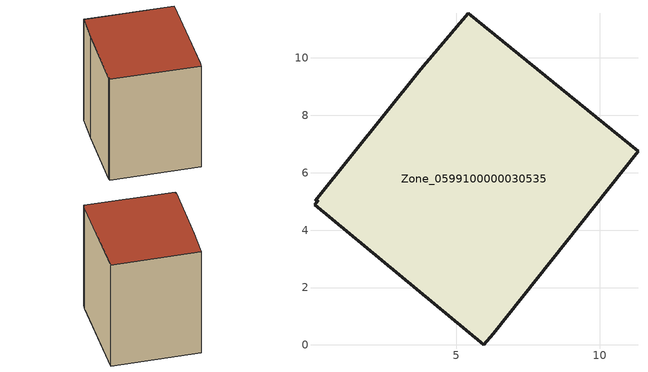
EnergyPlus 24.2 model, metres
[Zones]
Zone_0599100000030535
 floor ground (C_G): 5.41,11.56 11.33,6.75 6.29,0.39 5.96,0 0.06,4.88 0.19,5.04 0.08,5.03 3.77,9.61 z0
 wall outside (C_F): 5.96,0 6.29,0.39 11.33,6.75 5.41,11.56 3.77,9.61 0.08,5.03 0.19,5.04 0.06,4.88 5.96,0 z0:10.13
 roof outside (C_R): 0.06,4.88 5.96,0 6.29,0.39 11.33,6.75 5.41,11.56 3.77,9.61 0.08,5.03 0.19,5.04 z10.13
[BUILDING]
Pand.0599100000030535: North Axis=0; Terrain=City; Loads Convergence Tolerance Value=0.04; Temperature Convergence Tolerance Value=0.4; Solar Distribution=FullExterior; Maximum Number of Warmup Days=25; Minimum Number of Warmup Days=1
[Site:Location]
Rotterdam.The.Hague.AP_ZH_NLD Design_Conditions: Latitude=51.96; Longitude=4.45; Time Zone=1; Elevation=-4.5
[SITE:GROUNDTEMPERATURE:BUILDINGSURFACE]
18, 18, 18, 18, 18, 18, 18, 18, 18, 18, 18, 18
[MATERIAL] Thermal Absorptance=0.9; Solar Absorptance=0.7; Visible Absorptance=0.7
Name | Roughness | Thickness | Conductivity | Density | Specific Heat
G.TC.1946 | MediumSmooth | 0.15 | 1 | 540 | 1210
F.TC.1946 | Rough | 0.3 | 0.857143 | 1920 | 840
R.TC.1946 | MediumRough | 0.2 | 0.909091 | 1500 | 1000
[CONSTRUCTION]
C_G: G.TC.1946
C_F: F.TC.1946
C_R: R.TC.1946
[ZONE]
Zone_0599100000030535: Type=1; Multiplier=1; Ceiling Height=Autocalculate; Volume=Autocalculate; Floor Area=autocalculate; Part of Total Floor Area=Yes
[ZONEINFILTRATION:DESIGNFLOWRATE]
Infil_Zone_0599100000030535: Zone or ZoneList or Space or SpaceList=Zone_0599100000030535; Schedule=AlwaysOn; Design Flow Rate Calculation Method=Flow/Area; Flow Rate per Floor Area=0.003; Constant Term Coefficient=1; Temperature Term Coefficient=0; Velocity Term Coefficient=0; Velocity Squared Term Coefficient=0
[HVACTEMPLATE:ZONE:IDEALLOADSAIRSYSTEM]
Zone_0599100000030535: Maximum Heating Supply Air Temperature=50; Minimum Cooling Supply Air Temperature=13; Maximum Heating Supply Air Humidity Ratio=0.0156; Minimum Cooling Supply Air Humidity Ratio=0.0077; Heating Limit=NoLimit; Cooling Limit=NoLimit; Dehumidification Control Type=ConstantSensibleHeatRatio; Cooling Sensible Heat Ratio=0.7; Dehumidification Setpoint=60; Humidification Control Type=None; Humidification Setpoint=30; Outdoor Air Method=None; Outdoor Air Flow Rate per Person=0.00944; Outdoor Air Flow Rate per Zone Floor Area=0; Outdoor Air Flow Rate per Zone=0; Demand Controlled Ventilation Type=None; Outdoor Air Economizer Type=NoEconomizer; Heat Recovery Type=None; Sensible Heat Recovery Effectiveness=0.7; Latent Heat Recovery Effectiveness=0.65
[ZONECONTROL:THERMOSTAT]
ThermostatControl_Zone_0599100000030535: Zone or ZoneList=Zone_0599100000030535; Control Type Schedule=DualSetpointControlType; Control 1=Thermostat_Zone_0599100000030535; Temperature Difference Between Cutout And Setpoint=0
[THERMOSTATSETPOINT:DUALSETPOINT]
Thermostat_Zone_0599100000030535: Heating Setpoint Temperature Schedule=HeatingSetpoint_Zone_0599100000030535; Cooling Setpoint Temperature Schedule=CoolingSetpoint_Zone_0599100000030535
[SCHEDULE:COMPACT]
HeatingSetpoint_Zone_0599100000030535: Through: 12/31, For: AllDays, Until: 24:00, 21
CoolingSetpoint_Zone_0599100000030535: Through: 12/31, For: AllDays, Until: 24:00, 24
DualSetpointControlType: Through: 12/31, For: AllDays, Until: 24:00, 4
AlwaysOn: Through: 12/31, For: AllDays, Until: 24:00, 1
